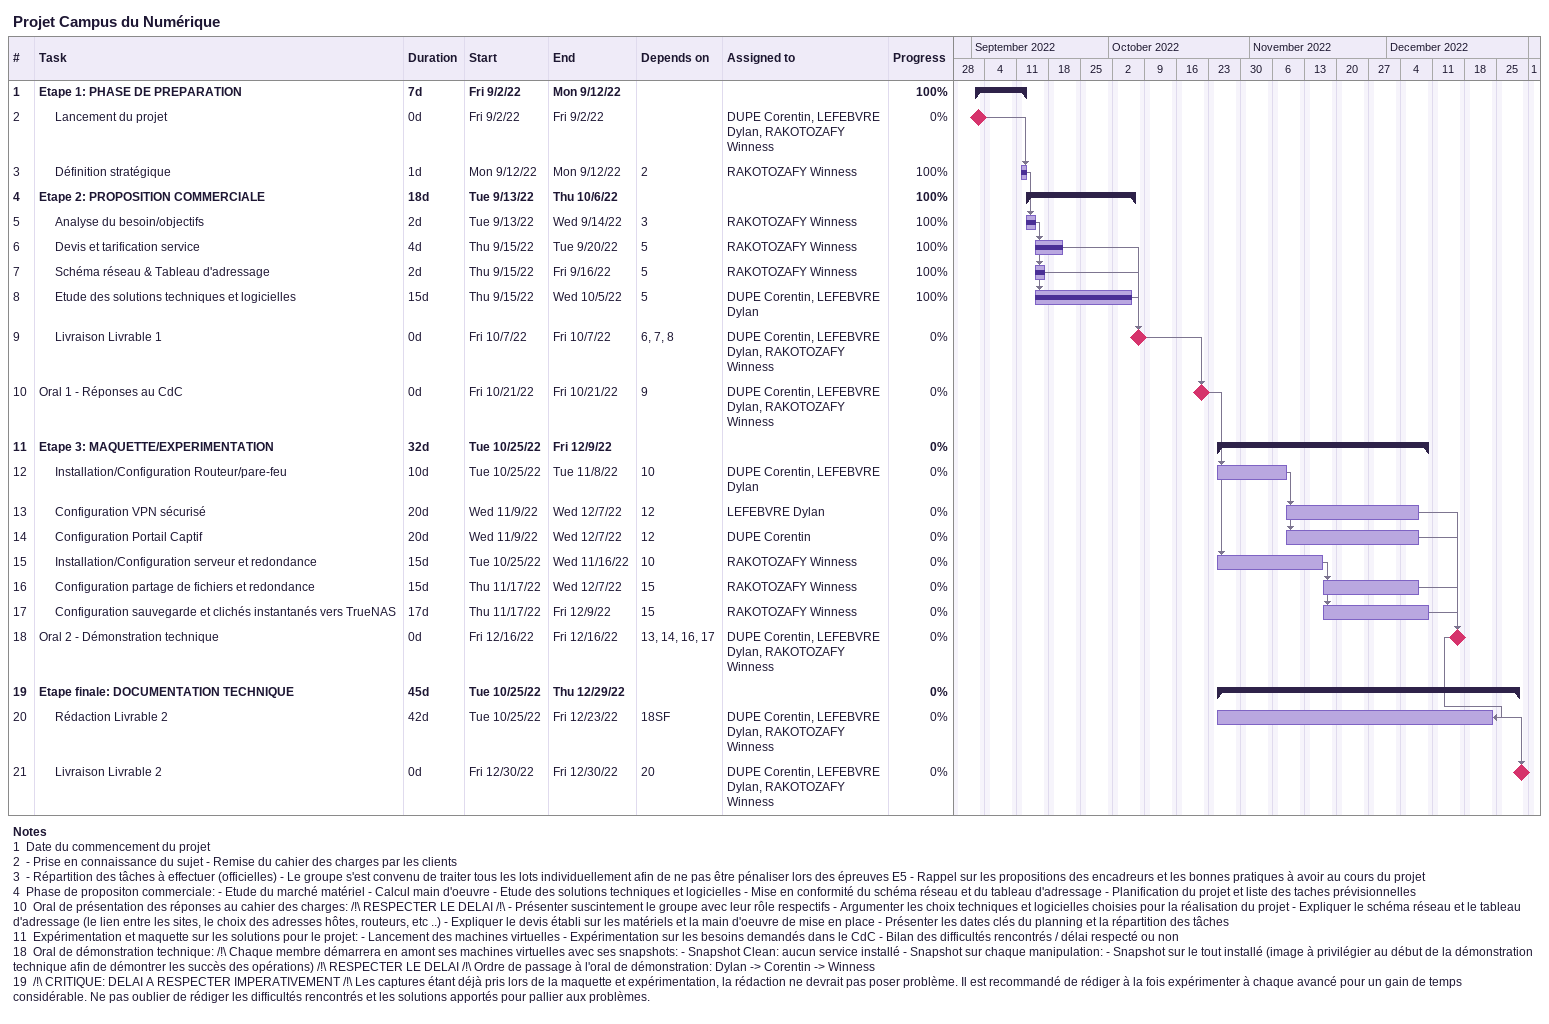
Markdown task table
Projet Campus du Numérique

| ID | Level | Task | Duration | Start | Finish | Predecessors | Resources | % complete |
|---|---|---|---|---|---|---|---|---|
| 1 | 1 | **Etape 1: PHASE DE PREPARATION** | 7d | 2022-09-02 | 2022-09-12 |  |  | 100 |
| 2 | 2 | Lancement du projet | 0d | 2022-09-02 | 2022-09-02 |  | DUPE Corentin, LEFEBVRE Dylan, RAKOTOZAFY Winness | 0 |
| 3 | 2 | Définition stratégique | 1d | 2022-09-12 | 2022-09-12 | 2 | RAKOTOZAFY Winness | 100 |
| 4 | 1 | **Etape 2: PROPOSITION COMMERCIALE** | 18d | 2022-09-13 | 2022-10-06 |  |  | 100 |
| 5 | 2 | Analyse du besoin/objectifs | 2d | 2022-09-13 | 2022-09-14 | 3 | RAKOTOZAFY Winness | 100 |
| 6 | 2 | Devis et tarification service | 4d | 2022-09-15 | 2022-09-20 | 5 | RAKOTOZAFY Winness | 100 |
| 7 | 2 | Schéma réseau & Tableau d'adressage | 2d | 2022-09-15 | 2022-09-16 | 5 | RAKOTOZAFY Winness | 100 |
| 8 | 2 | Etude des solutions techniques et logicielles | 15d | 2022-09-15 | 2022-10-05 | 5 | DUPE Corentin, LEFEBVRE Dylan | 100 |
| 9 | 2 | Livraison Livrable 1 | 0d | 2022-10-07 | 2022-10-07 | 6, 7, 8 | DUPE Corentin, LEFEBVRE Dylan, RAKOTOZAFY Winness | 0 |
| 10 | 1 | Oral 1 - Réponses au CdC | 0d | 2022-10-21 | 2022-10-21 | 9 | DUPE Corentin, LEFEBVRE Dylan, RAKOTOZAFY Winness | 0 |
| 11 | 1 | **Etape 3: MAQUETTE/EXPERIMENTATION** | 32d | 2022-10-25 | 2022-12-09 |  |  | 0 |
| 12 | 2 | Installation/Configuration Routeur/pare-feu | 10d | 2022-10-25 | 2022-11-08 | 10 | DUPE Corentin, LEFEBVRE Dylan | 0 |
| 13 | 2 | Configuration VPN sécurisé | 20d | 2022-11-09 | 2022-12-07 | 12 | LEFEBVRE Dylan | 0 |
| 14 | 2 | Configuration Portail Captif | 20d | 2022-11-09 | 2022-12-07 | 12 | DUPE Corentin | 0 |
| 15 | 2 | Installation/Configuration serveur et redondance | 15d | 2022-10-25 | 2022-11-16 | 10 | RAKOTOZAFY Winness | 0 |
| 16 | 2 | Configuration partage de fichiers et redondance | 15d | 2022-11-17 | 2022-12-07 | 15 | RAKOTOZAFY Winness | 0 |
| 17 | 2 | Configuration sauvegarde et clichés instantanés vers TrueNAS | 17d | 2022-11-17 | 2022-12-09 | 15 | RAKOTOZAFY Winness | 0 |
| 18 | 1 | Oral 2 - Démonstration technique | 0d | 2022-12-16 | 2022-12-16 | 13, 14, 16, 17 | DUPE Corentin, LEFEBVRE Dylan, RAKOTOZAFY Winness | 0 |
| 19 | 1 | **Etape finale: DOCUMENTATION TECHNIQUE** | 45d | 2022-10-25 | 2022-12-29 |  |  | 0 |
| 20 | 2 | Rédaction Livrable 2 | 42d | 2022-10-25 | 2022-12-23 | 18SF | DUPE Corentin, LEFEBVRE Dylan, RAKOTOZAFY Winness | 0 |
| 21 | 2 | Livraison Livrable 2 | 0d | 2022-12-30 | 2022-12-30 | 20 | DUPE Corentin, LEFEBVRE Dylan, RAKOTOZAFY Winness | 0 |

Notes
- 1: Date du commencement du projet
- 2: - Prise en connaissance du sujet - Remise du cahier des charges par les clients
- 3: - Répartition des tâches à effectuer (officielles) - Le groupe s'est convenu de traiter tous les lots individuellement afin de ne pas être pénaliser lors des épreuves E5 - Rappel sur les propositions des encadreurs et les bonnes pratiques à avoir au cours du projet
- 4: Phase de propositon commerciale: - Etude du marché matériel - Calcul main d'oeuvre - Etude des solutions techniques et logicielles - Mise en conformité du schéma réseau et du tableau d'adressage - Planification du projet et liste des taches prévisionnelles
- 10: Oral de présentation des réponses au cahier des charges: /!\ RESPECTER LE DELAI /!\ - Présenter suscintement le groupe avec leur rôle respectifs - Argumenter les choix techniques et logicielles choisies pour la réalisation du projet - Expliquer le schéma réseau et le tableau d'adressage (le lien entre les sites, le choix des adresses hôtes, routeurs, etc ..) - Expliquer le devis établi sur les matériels et la main d'oeuvre de mise en place - Présenter les dates clés du planning et la répartition des tâches
- 11: Expérimentation et maquette sur les solutions pour le projet: - Lancement des machines virtuelles - Expérimentation sur les besoins demandés dans le CdC - Bilan des difficultés rencontrés / délai respecté ou non
- 18: Oral de démonstration technique: /!\ Chaque membre démarrera en amont ses machines virtuelles avec ses snapshots: - Snapshot Clean: aucun service installé - Snapshot sur chaque manipulation: - Snapshot sur le tout installé (image à privilégier au début de la démonstration technique afin de démontrer les succès des opérations) /!\ RESPECTER LE DELAI /!\ Ordre de passage à l'oral de démonstration: Dylan -> Corentin -> Winness
- 19: /!\ CRITIQUE: DELAI A RESPECTER IMPERATIVEMENT /!\ Les captures étant déjà pris lors de la maquette et expérimentation, la rédaction ne devrait pas poser problème. Il est recommandé de rédiger à la fois expérimenter à chaque avancé pour un gain de temps considérable. Ne pas oublier de rédiger les difficultés rencontrés et les solutions apportés pour pallier aux problèmes.
